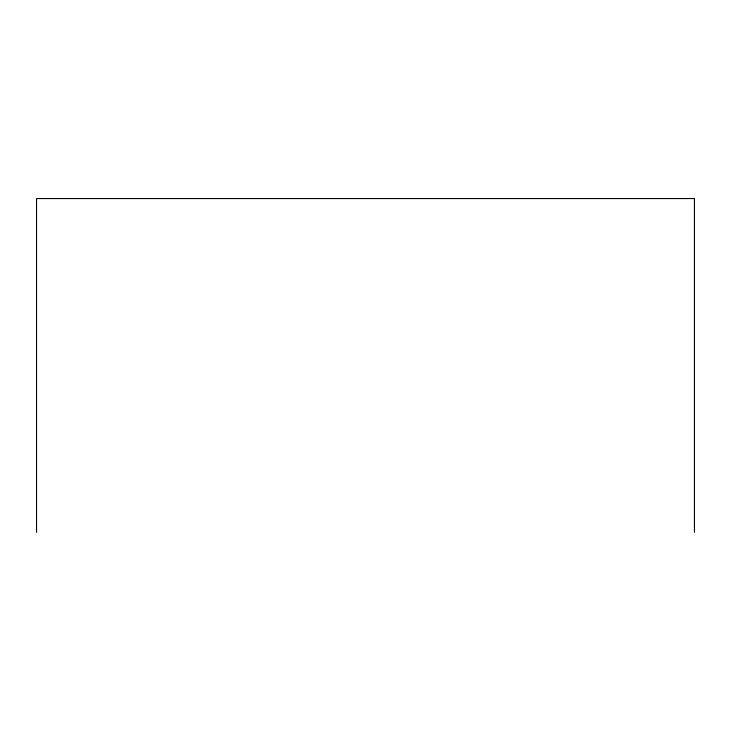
<?xml version="1.0" encoding="UTF-8"?>
<svg xmlns="http://www.w3.org/2000/svg" width="731" height="731" viewBox="0 0 731 731"><rect width="100%" height="100%" fill="white"/><g stroke="black" fill="none" stroke-linecap="round" stroke-linejoin="round"><path stroke-width="1.1" d="M694.45 532.451L694.45 198.549L36.55 198.549L36.55 532.451"/></g></svg>
